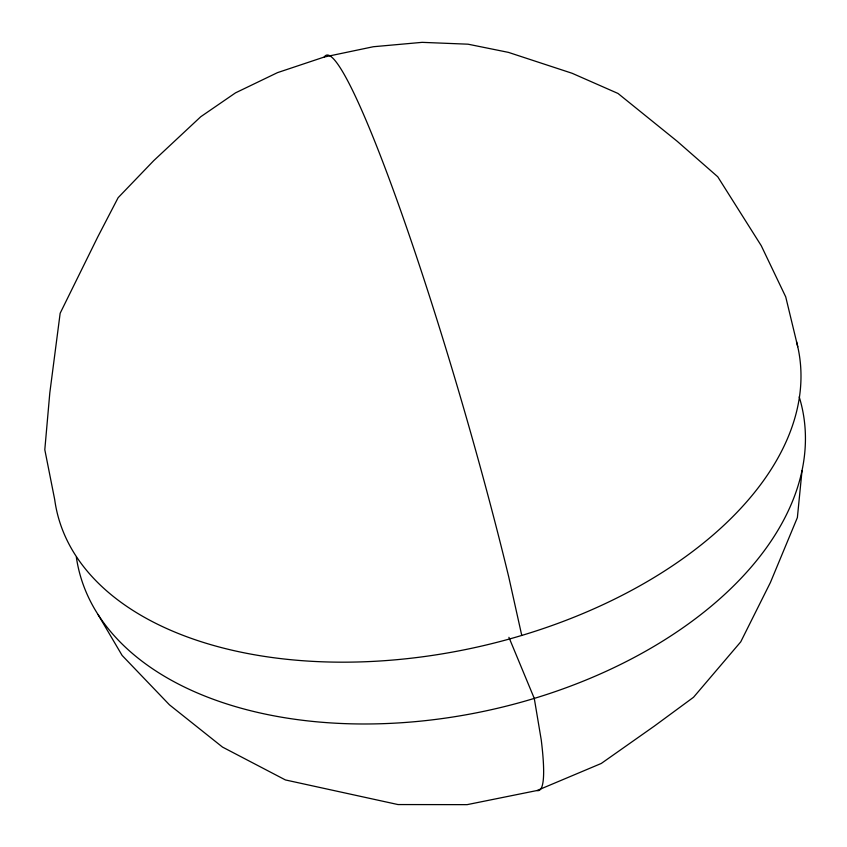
<?xml version="1.0" encoding="UTF-8"?>
<svg xmlns="http://www.w3.org/2000/svg" width="847" height="847" viewBox="0 0 847 847"><rect width="100%" height="100%" fill="white"/><g stroke="black" fill="none" stroke-linecap="round" stroke-linejoin="round"><path stroke-width="1.27" d="M802.035 470.54L797.376 517.591L770.41 582.503L740.744 641.846L693.545 697.261L654.35 726.091L601.254 763.465L536.977 790.537L467.121 804.65L397.995 804.555L285.407 779.939L222.475 747.065L169.453 704.831L122.106 655.419L98.051 614.551M797.758 346.741L785.73 296.895L761.252 245.704L717.737 176.758L677.208 141.29L618.003 93.456L572.117 73.276L508.433 52.376L468.042 44.192L422.134 42.35L373.336 46.733L324.263 57.014L277.477 72.641L235.487 92.874L200.76 116.727L153.731 160.644L118.125 197.7L97.807 236.832L60.158 313.242L49.814 392.828L44.806 449.704L54.706 499.624A379.498 223.883 -12.4 0 0 471.197 648.379A379.498 223.883 -12.4 0 0 796.508 341.669M508.92 637.325L534.277 698.404L541.244 739.918A382.696 33.901 73.9 0 1 536.977 790.537M521.763 635.441L508.751 576.966A382.696 33.901 73.9 0 0 400.038 208.796A382.696 33.901 73.9 0 0 324.263 57.014M799.219 396.883A370.637 227.928 -12.4 0 1 490.159 709.955A370.637 227.928 -12.4 0 1 76.346 557.114"/></g></svg>
